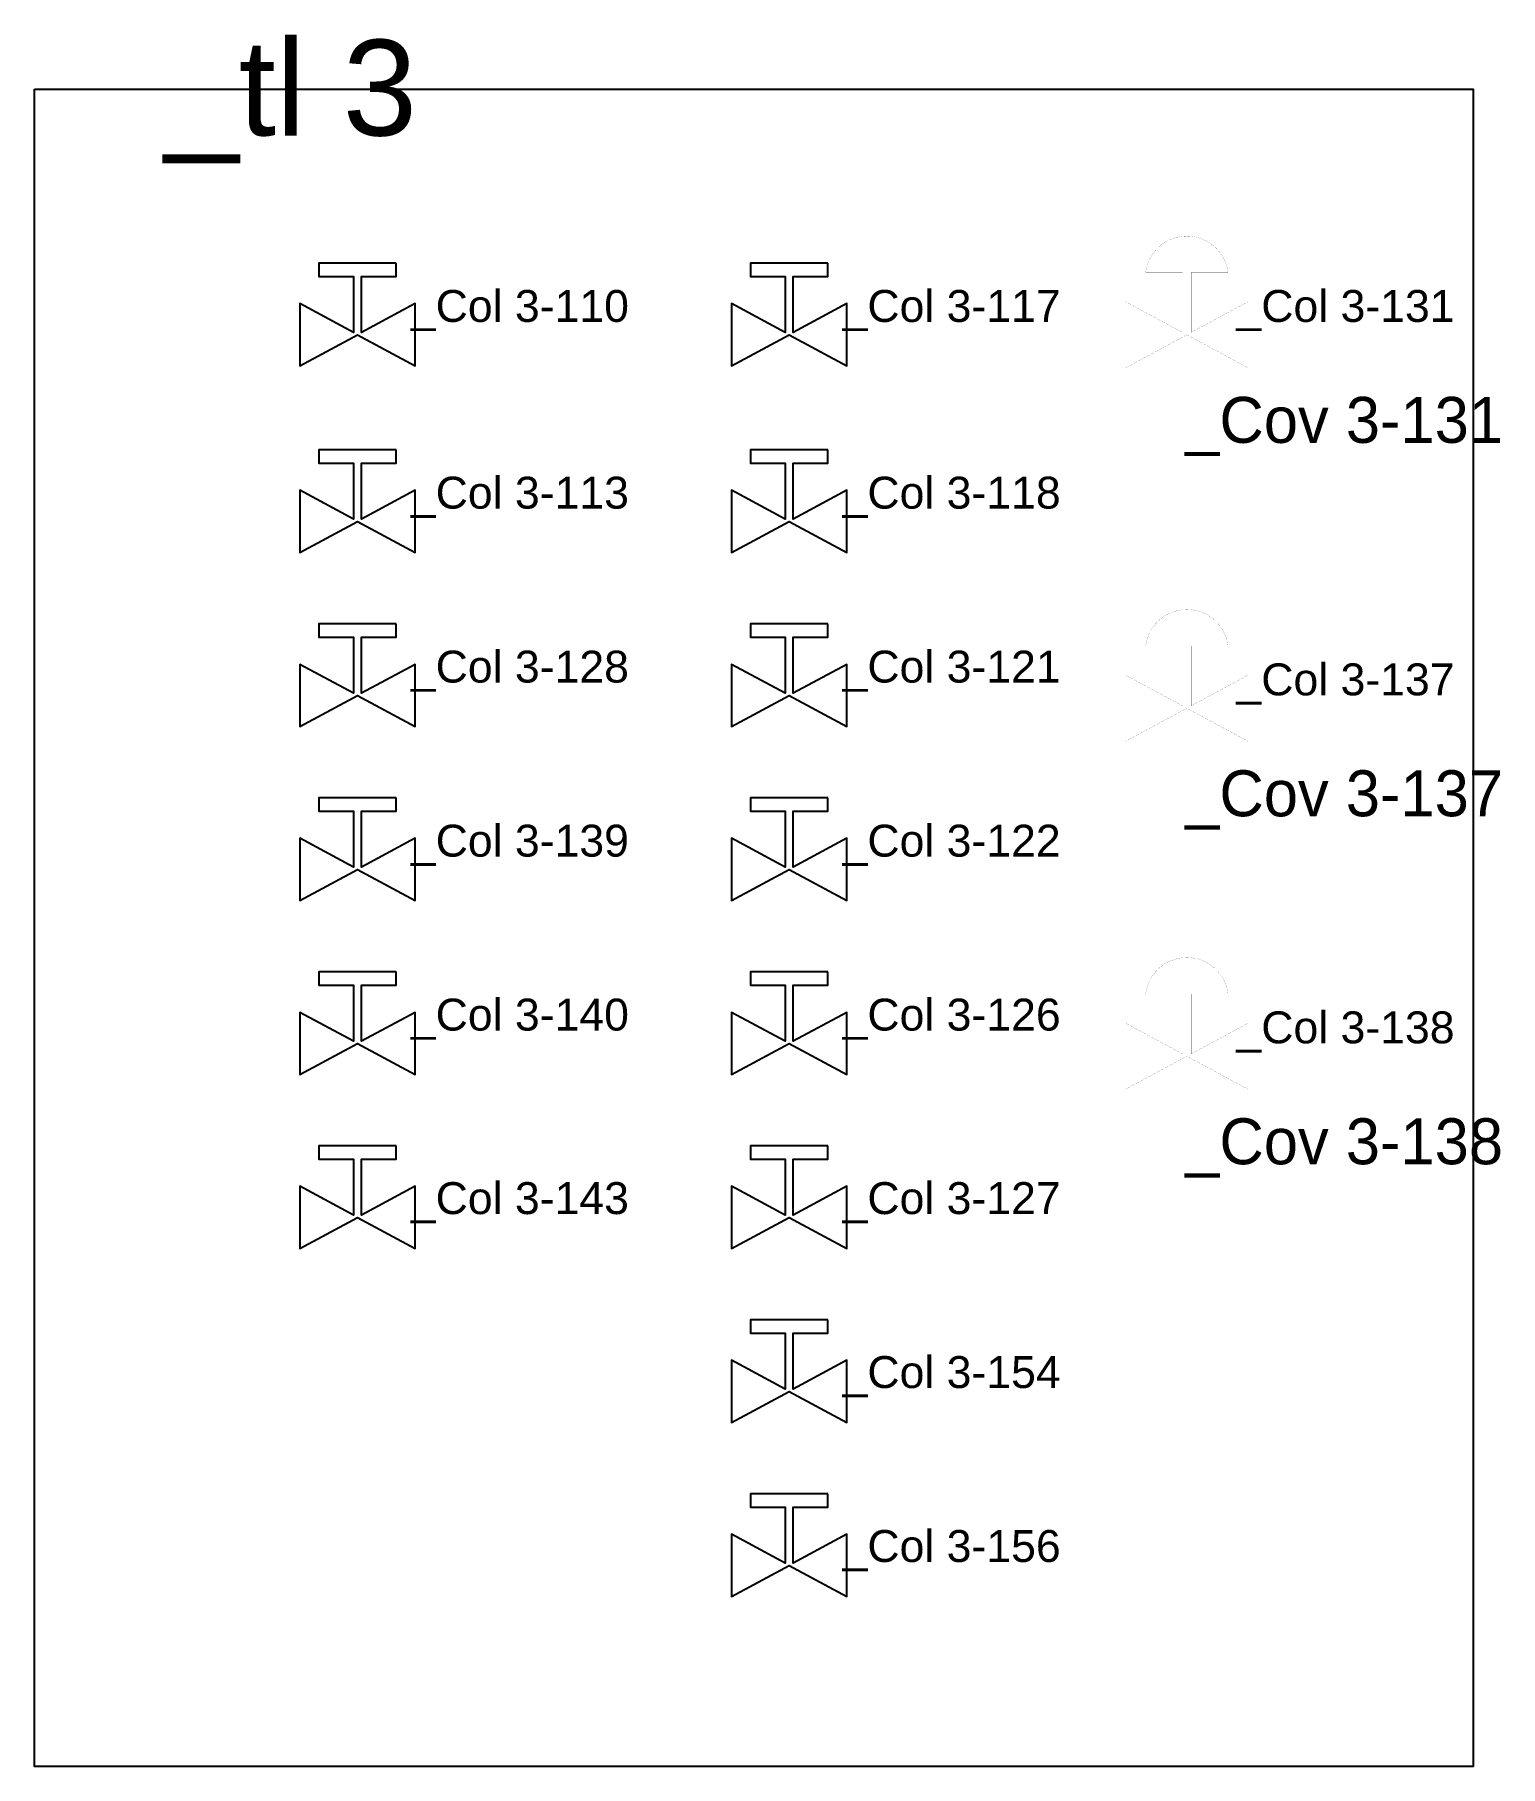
# Model space of a CAD drawing. Header units: millimetres. Extents: x 38360 to 52140, y -18442 to -2165.
import ezdxf

# ---------------------------------------------------------------- set-up
doc = ezdxf.new("R2010")
doc.units = ezdxf.units.MM
for name, color, linetype in [('Omriss tanker', 20, 'Continuous'), ('Symboler', 42, 'Continuous'), ('TEKST', 7, 'Continuous'), ('TEXT', 7, 'Continuous')]:
    doc.layers.add(name, color=color, linetype=linetype)
doc.styles.add('ARIAL', font='ARIAL.TTF', dxfattribs={"height": 12})

msp = doc.modelspace()

# ---------------------------------------------------------------- linework, layer by layer
at = {"layer": 'Omriss tanker'}
msp.add_lwpolyline([(38360, -2677), (51884, -2677), (51884, -18442), (38360, -18442)], close=True, dxfattribs=at)
at = {"layer": 'Symboler', "color": 42, "linetype": 'Continuous'}
for points in [[(49233, -4964, 1.08, 1.08, 0), (49233, -4401, 1.08, 1.08, 0), (49580, -4401, 1.08, 1.08, 0.884677), (48805, -4401, 1.08, 1.08, 0), (49152, -4401, 1.08, 1.08, 0), (49152, -4964, 1.08, 1.08, 0), (48614, -4674, 0, 0, 0), (48614, -5298, 1.08, 1.08, 0), (49192, -4986, 1.08, 1.08, 0), (49770, -5298, 0, 0, 0), (49770, -4674, 1.08, 1.08, 0)], [(49233, -8474, 1.08, 1.08, 0), (49233, -7911, 1.08, 1.08, 0), (49580, -7911, 1.08, 1.08, 0.884677), (48805, -7911, 1.08, 1.08, 0), (49152, -7911, 1.08, 1.08, 0), (49152, -8474, 1.08, 1.08, 0), (48614, -8184, 0, 0, 0), (48614, -8808, 1.08, 1.08, 0), (49192, -8496, 1.08, 1.08, 0), (49770, -8808, 0, 0, 0), (49770, -8184, 1.08, 1.08, 0)], [(49233, -11745, 1.08, 1.08, 0), (49233, -11182, 1.08, 1.08, 0), (49580, -11182, 1.08, 1.08, 0.884677), (48805, -11182, 1.08, 1.08, 0), (49152, -11182, 1.08, 1.08, 0), (49152, -11745, 1.08, 1.08, 0), (48614, -11455, 0, 0, 0), (48614, -12079, 1.08, 1.08, 0), (49192, -11767, 1.08, 1.08, 0), (49770, -12079, 0, 0, 0), (49770, -11455, 1.08, 1.08, 0)]]:
    msp.add_lwpolyline(points, format="xyseb", close=True, dxfattribs=at)
at = {"layer": 'Symboler'}
for points in [[(41758, -4313), (41031, -4313), (41031, -4438), (41357, -4438), (41357, -4965), (40853, -4693), (40853, -5278), (41395, -4986), (41936, -5278), (41936, -4693), (41432, -4965), (41432, -4438), (41758, -4438), (41758, -4313)], [(45817, -4313), (45091, -4313), (45091, -4438), (45416, -4438), (45416, -4965), (44912, -4693), (44912, -5278), (45454, -4986), (45996, -5278), (45996, -4693), (45492, -4965), (45492, -4438), (45817, -4438), (45817, -4313)], [(41758, -6068), (41031, -6068), (41031, -6193), (41357, -6193), (41357, -6720), (40853, -6448), (40853, -7033), (41395, -6741), (41936, -7033), (41936, -6448), (41432, -6720), (41432, -6193), (41758, -6193), (41758, -6068)], [(45817, -6068), (45091, -6068), (45091, -6193), (45416, -6193), (45416, -6720), (44912, -6448), (44912, -7033), (45454, -6741), (45996, -7033), (45996, -6448), (45492, -6720), (45492, -6193), (45817, -6193), (45817, -6068)], [(41758, -7703), (41031, -7703), (41031, -7828), (41357, -7828), (41357, -8356), (40853, -8084), (40853, -8669), (41395, -8376), (41936, -8669), (41936, -8084), (41432, -8356), (41432, -7828), (41758, -7828), (41758, -7703)], [(45817, -7703), (45091, -7703), (45091, -7828), (45416, -7828), (45416, -8356), (44912, -8084), (44912, -8669), (45454, -8376), (45996, -8669), (45996, -8084), (45492, -8356), (45492, -7828), (45817, -7828), (45817, -7703)], [(41758, -9339), (41031, -9339), (41031, -9464), (41357, -9464), (41357, -9991), (40853, -9719), (40853, -10304), (41395, -10012), (41936, -10304), (41936, -9719), (41432, -9991), (41432, -9464), (41758, -9464), (41758, -9339)], [(45817, -9339), (45091, -9339), (45091, -9464), (45416, -9464), (45416, -9991), (44912, -9719), (44912, -10304), (45454, -10012), (45996, -10304), (45996, -9719), (45492, -9991), (45492, -9464), (45817, -9464), (45817, -9339)], [(41758, -10974), (41031, -10974), (41031, -11099), (41357, -11099), (41357, -11627), (40853, -11355), (40853, -11940), (41395, -11647), (41936, -11940), (41936, -11355), (41432, -11627), (41432, -11099), (41758, -11099), (41758, -10974)], [(45817, -10974), (45091, -10974), (45091, -11099), (45416, -11099), (45416, -11627), (44912, -11355), (44912, -11940), (45454, -11647), (45996, -11940), (45996, -11355), (45492, -11627), (45492, -11099), (45817, -11099), (45817, -10974)], [(41758, -12610), (41031, -12610), (41031, -12734), (41357, -12734), (41357, -13262), (40853, -12990), (40853, -13575), (41395, -13282), (41936, -13575), (41936, -12990), (41432, -13262), (41432, -12734), (41758, -12734), (41758, -12610)], [(45817, -12610), (45091, -12610), (45091, -12734), (45416, -12734), (45416, -13262), (44912, -12990), (44912, -13575), (45454, -13282), (45996, -13575), (45996, -12990), (45492, -13262), (45492, -12734), (45817, -12734), (45817, -12610)], [(45817, -14245), (45091, -14245), (45091, -14370), (45416, -14370), (45416, -14897), (44912, -14625), (44912, -15210), (45454, -14918), (45996, -15210), (45996, -14625), (45492, -14897), (45492, -14370), (45817, -14370), (45817, -14245)], [(45817, -15881), (45091, -15881), (45091, -16005), (45416, -16005), (45416, -16533), (44912, -16261), (44912, -16846), (45454, -16553), (45996, -16846), (45996, -16261), (45492, -16533), (45492, -16005), (45817, -16005), (45817, -15881)]]:
    msp.add_lwpolyline(points, close=True, dxfattribs=at)

# ---------------------------------------------------------------- texts
at = {"layer": 'TEKST', "linetype": 'Continuous', "style": 'ARIAL'}
for s, height, p in [('_tl 3', 900, (39579, -3113)), ('_Col 3-110', 300, (41897, -4865)), ('_Col 3-117', 300, (45956, -4865)), ('_Col 3-131', 300, (49659, -4865)), ('_Col 3-113', 300, (41897, -6620)), ('_Col 3-118', 300, (45956, -6620)), ('_Col 3-128', 300, (41897, -8255)), ('_Col 3-121', 300, (45956, -8255)), ('_Col 3-137', 300, (49659, -8375)), ('_Col 3-139', 300, (41897, -9891)), ('_Col 3-122', 300, (45956, -9891)), ('_Col 3-140', 300, (41897, -11526)), ('_Col 3-126', 300, (45956, -11526)), ('_Col 3-138', 300, (49659, -11646)), ('_Col 3-143', 300, (41897, -13251)), ('_Col 3-127', 300, (45956, -13251)), ('_Col 3-154', 300, (45956, -14886)), ('_Col 3-156', 300, (45956, -16521))]:
    msp.add_text(s, height=height, dxfattribs=at).set_placement(p)
at = {"layer": 'TEXT'}
for s, p in [('_Cov 3-131', (49177, -6002)), ('_Cov 3-137', (49177, -9512)), ('_Cov 3-138', (49177, -12783))]:
    msp.add_text(s, height=432.2, dxfattribs=at).set_placement(p)

doc.saveas('drawing.dxf')
